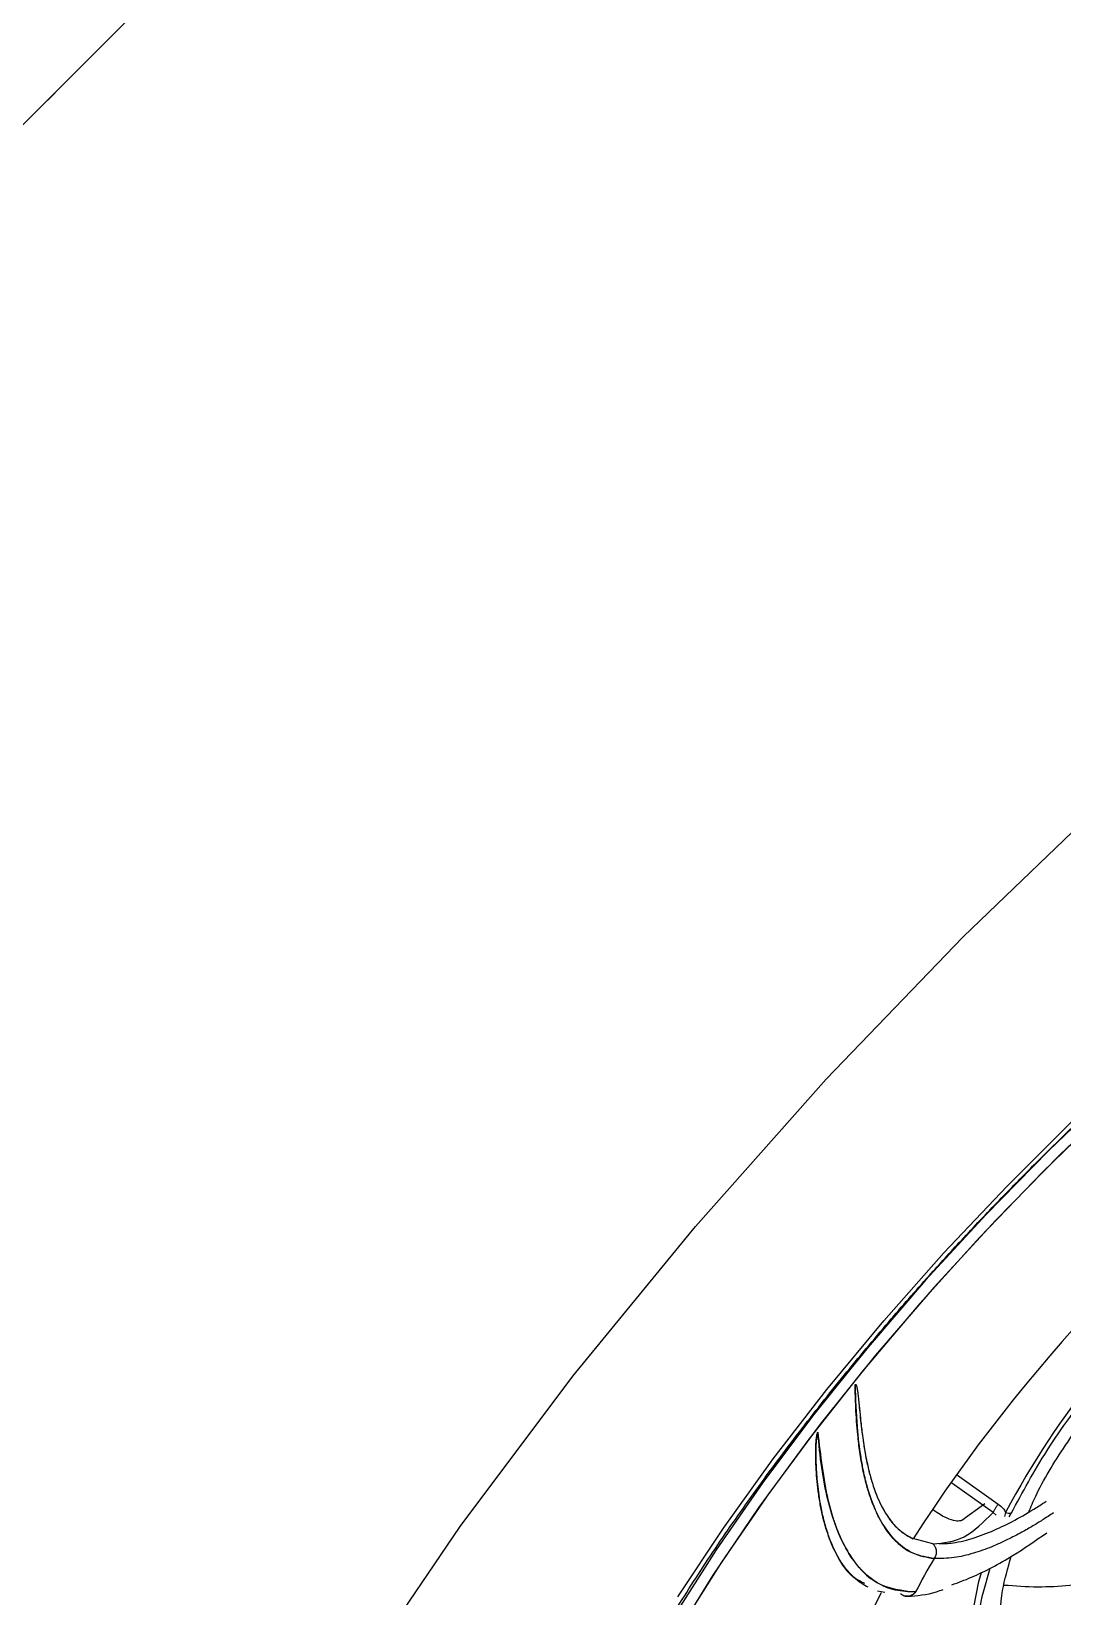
# Model space of a CAD drawing. Header units: inches. Extents: x 2 to 86, y -22 to 129.
# Drawn here: x 15.339 to 17.213, y 69.48 to 72.326 of the extents above; entities that cross this region are included whole.
import ezdxf

# ---------------------------------------------------------------- set-up
doc = ezdxf.new("R2010")
doc.units = ezdxf.units.IN
doc.header["$MEASUREMENT"] = 0
doc.layers.add('1', color=4, linetype='Continuous')
doc.layers.add('BDIM_CYAN', color=4, linetype='Continuous')

# ---------------------------------------------------------------- blocks, each defined once
blk = doc.blocks.new('2020 HS PILLOW')
at = {"layer": '1', "color": 2}
for points, knots in [([(5.8034, -0.0127), (5.5758, -0.0117), (5.1207, -0.0097), (4.4379, -0.0073), (3.7551, -0.0052), (3.0724, -0.0034), (2.3896, -0.0021), (1.7069, -0.001), (1.0241, -0.0003), (0.3414, 0), (-0.3414, 0), (-1.0241, -0.0003), (-1.7069, -0.001), (-2.3896, -0.0021), (-3.0724, -0.0034), (-3.7551, -0.0052), (-4.4379, -0.0073), (-5.1207, -0.0097), (-5.5758, -0.0117), (-5.8034, -0.0127)], [0, 0, 0, 0, 0.058824, 0.117648, 0.176472, 0.235295, 0.294119, 0.352942, 0.411765, 0.470588, 0.529412, 0.588235, 0.647058, 0.705881, 0.764705, 0.823528, 0.882352, 0.941176, 1, 1, 1, 1]), ([(5.8027, -0.0093), (4.0523, -0.005), (0.1838, 0.0045), (-3.6846, -0.0044), (-5.8027, -0.0093)], [0, 0, 0, 0, 0.452479, 1, 1, 1, 1]), ([(-5.1105, -0.9929), (-5.0125, -0.992), (-4.8162, -0.9901), (-4.5213, -0.9874), (-4.2256, -0.9849), (-3.929, -0.9826), (-3.6317, -0.9804), (-3.3335, -0.9784), (-3.0345, -0.9766), (-2.7347, -0.9749), (-2.4341, -0.9734), (-2.1327, -0.9721), (-1.8304, -0.9709), (-1.5274, -0.9699), (-1.2235, -0.9691), (-0.9188, -0.9685), (-0.6132, -0.968), (-0.3069, -0.9677), (0.0908, -0.9676), (0.5785, -0.9679), (1.1551, -0.9689), (1.7288, -0.9705), (2.2996, -0.9727), (2.8674, -0.9755), (3.4323, -0.979), (3.9943, -0.983), (4.5534, -0.9876), (4.9251, -0.9912), (5.1105, -0.9929)], [0, 0, 0, 0, 0.028776, 0.057631, 0.086566, 0.11558, 0.144673, 0.173846, 0.203098, 0.232429, 0.26184, 0.291331, 0.320902, 0.350552, 0.380282, 0.410091, 0.439981, 0.46995, 0.5, 0.556693, 0.613101, 0.669223, 0.725062, 0.780616, 0.835887, 0.890874, 0.945579, 1, 1, 1, 1]), ([(5.1101, -1.4421), (5.0128, -1.4412), (4.8181, -1.4394), (4.5261, -1.4369), (4.2341, -1.4345), (3.9421, -1.4324), (3.6501, -1.4303), (3.3581, -1.4285), (3.0661, -1.4267), (2.7741, -1.4252), (2.4821, -1.4238), (2.1901, -1.4225), (1.8981, -1.4214), (1.606, -1.4205), (1.314, -1.4197), (1.022, -1.4191), (0.73, -1.4186), (0.438, -1.4183), (0.146, -1.4182), (-0.146, -1.4182), (-0.438, -1.4183), (-0.73, -1.4186), (-1.022, -1.4191), (-1.314, -1.4197), (-1.606, -1.4205), (-1.8981, -1.4214), (-2.1901, -1.4225), (-2.4821, -1.4238), (-2.7741, -1.4252), (-3.0661, -1.4267), (-3.3581, -1.4285), (-3.6501, -1.4303), (-3.9421, -1.4324), (-4.2341, -1.4345), (-4.5261, -1.4369), (-4.8181, -1.4394), (-5.0128, -1.4412), (-5.1101, -1.4421)], [0, 0, 0, 0, 0.028576, 0.05715, 0.085725, 0.114298, 0.142871, 0.171443, 0.200015, 0.228587, 0.257158, 0.285728, 0.314298, 0.342868, 0.371438, 0.400008, 0.428577, 0.457146, 0.485715, 0.514285, 0.542854, 0.571423, 0.599992, 0.628562, 0.657132, 0.685702, 0.714272, 0.742842, 0.771413, 0.799985, 0.828557, 0.857129, 0.885702, 0.914275, 0.94285, 0.971424, 1, 1, 1, 1]), ([(-5.0772, -4.7582), (-3.4112, -4.7633), (-0.0264, -4.7735), (3.3584, -4.7634), (5.0772, -4.7582)], [0, 0, 0, 0, 0.492188, 1, 1, 1, 1])]:
    blk.add_open_spline(points, degree=3, knots=knots, dxfattribs=at)
blk = doc.blocks.new('2020 RHYTHM')
at = {"layer": 'BDIM_CYAN', "color": 3}
for p, q in [((14.6489, 68.7161), (14.7228, 68.6634)), ((14.7135, 68.6479), (14.6386, 68.7013)), ((14.6984, 68.6641), (14.6568, 68.6338)), ((14.7192, 68.6435), (14.7135, 68.6479)), ((14.7362, 68.6483), (14.7344, 68.6408)), ((14.7429, 68.6403), (14.7468, 68.6473)), ((14.6041, 68.5911), (14.5677, 68.6007)), ((14.6041, 68.5911), (14.5677, 68.6007)), ((14.5036, 68.5058), (14.5168, 68.5034))]:
    blk.add_line(p, q, dxfattribs=at)
at = {"layer": 'BDIM_CYAN', "color": 3, "flags": 128}
for points in [[(13.5599, 68.3493), (13.7454, 68.6224), (13.9501, 68.8961), (14.1727, 69.1682), (14.4104, 69.436), (14.6589, 69.6947), (14.9188, 69.9443), (15.1846, 70.1795), (15.4515, 70.3959), (15.6961, 70.5764), (15.9375, 70.7375), (16.1722, 70.8767)], [(14.1408, 68.4948), (14.2236, 68.6197), (14.314, 68.7455), (14.4113, 68.8715), (14.515, 68.9965), (14.6242, 69.1199), (14.7383, 69.2408), (14.8563, 69.3582)], [(14.9323, 69.4185), (14.8148, 69.3061), (14.7008, 69.1898), (14.591, 69.0705), (14.4864, 68.9489), (14.3875, 68.8261), (14.2953, 68.7029), (14.2102, 68.5801), (14.133, 68.4586)], [(16.6515, 70.1275), (16.6405, 70.1378), (16.5899, 70.1737), (16.5299, 70.1994), (16.4611, 70.2147), (16.3839, 70.2197), (16.2989, 70.2142), (16.2067, 70.1983), (16.1079, 70.1721), (16.0032, 70.1357), (15.8935, 70.0895), (15.7795, 70.0338), (15.662, 69.9689), (15.5418, 69.8954), (15.4199, 69.8138), (15.2971, 69.7246), (15.1744, 69.6286), (15.0525, 69.5263), (14.9323, 69.4185), (14.8148, 69.3061), (14.7008, 69.1898), (14.591, 69.0705), (14.4864, 68.949), (14.3876, 68.8261)], [(14.9551, 69.4124), (14.835, 69.298), (14.7186, 69.1795), (14.6066, 69.0578), (14.4999, 68.9339), (14.3994, 68.8085)], [(14.9207, 69.3804), (14.8032, 69.2664), (14.6894, 69.1486), (14.5802, 69.0279), (14.4763, 68.9052)], [(14.4763, 68.9052), (14.3786, 68.7815), (14.2878, 68.6575), (14.2045, 68.5343), (14.1294, 68.4127), (14.063, 68.2937), (14.0058, 68.1781), (13.9583, 68.0668), (13.9207, 67.9607), (13.8935, 67.8604), (13.8766, 67.7667), (13.8704, 67.6804), (13.8748, 67.6021), (13.8898, 67.5323), (13.9153, 67.4716), (13.9512, 67.4204), (13.997, 67.3791), (14.0526, 67.348), (14.1032, 67.3308)], [(14.3876, 68.8261), (14.2953, 68.7029), (14.2102, 68.5801), (14.133, 68.4586), (14.0642, 68.3394), (14.0043, 68.2233), (13.9536, 68.1111), (13.9127, 68.0036), (13.8817, 67.9017), (13.8609, 67.8059), (13.8505, 67.7171), (13.8505, 67.6359), (13.8609, 67.5628), (13.8816, 67.4985), (13.9126, 67.4432), (13.9425, 67.4079)], [(14.3994, 68.8085), (14.3058, 68.6828), (14.2198, 68.5577), (14.142, 68.434), (14.0732, 68.3129), (14.0137, 68.1951), (13.9641, 68.0816), (13.9247, 67.9732), (13.8959, 67.8708), (13.8778, 67.7752), (13.8705, 67.687), (13.8742, 67.607), (13.8888, 67.5357), (13.9142, 67.4737), (13.9502, 67.4215), (13.9965, 67.3795), (14.0528, 67.3479), (14.1187, 67.3271), (14.1538, 67.3209)], [(14.7615, 68.3097), (14.7317, 68.3221), (14.708, 68.341), (14.6907, 68.3661), (14.6799, 68.3973), (14.6758, 68.4341), (14.6785, 68.476), (14.6878, 68.5225), (14.6924, 68.539)], [(14.4388, 67.9002), (14.4045, 67.9419), (14.3823, 67.995), (14.3727, 68.0588), (14.3757, 68.1324), (14.3913, 68.2147), (14.4193, 68.3047), (14.4593, 68.4012), (14.5107, 68.5027)], [(14.4388, 67.9002), (14.4045, 67.9419), (14.3823, 67.995), (14.3727, 68.0588), (14.3757, 68.1324), (14.3913, 68.2147), (14.4193, 68.3047), (14.4593, 68.4012), (14.5107, 68.5027)]]:
    blk.add_lwpolyline(points, dxfattribs=at)
at = {"layer": 'BDIM_CYAN', "color": 3}
for centre, radius, start, end in [((17.1279, 66.9483), 3.0465, 126.3435, 147.1651), ((16.1757, 67.8831), 1.6301, 130.847, 152.008), ((14.7427, 68.6605), 0.0138, 242.1102, 287.3775), ((16.0492, 67.725), 1.6693, 149.809, 152.1948)]:
    blk.add_arc(centre, radius, start, end, dxfattribs=at)
for points, knots in [([(14.4265, 74.7779), (13.999, 74.3516), (13.5717, 73.9252), (12.7172, 73.0721), (12.2901, 72.6455), (11.0091, 71.3651), (10.1557, 70.511), (9.3027, 69.6565)], [0, 0, 0, 0, 0.25, 0.25, 0.5, 0.5, 1, 1, 1, 1]), ([(14.7853, 69.2774), (14.824, 69.3155), (14.878, 69.3688), (14.9594, 69.4445), (15.0288, 69.5071), (15.1123, 69.579), (15.2002, 69.6514), (15.2922, 69.7235), (15.3868, 69.7935), (15.4827, 69.8604), (15.579, 69.9234), (15.6747, 69.9816), (15.7691, 70.0346), (15.8615, 70.082), (15.9512, 70.1234), (16.0377, 70.1585), (16.1204, 70.1873), (16.1989, 70.2096), (16.2727, 70.2256), (16.3418, 70.2351), (16.4057, 70.2385), (16.4644, 70.2356), (16.518, 70.2267), (16.5664, 70.2113), (16.6081, 70.1912), (16.6302, 70.1729), (16.6405, 70.1643)], [0, 0, 0, 0, 0.053883, 0.075284, 0.110776, 0.147412, 0.186499, 0.227051, 0.268659, 0.310995, 0.353822, 0.396959, 0.440269, 0.48364, 0.526986, 0.570235, 0.613337, 0.656258, 0.698995, 0.74158, 0.784108, 0.82675, 0.869828, 0.913894, 0.959841, 1, 1, 1, 1]), ([(13.9116, 67.4128), (13.9028, 67.4222), (13.8828, 67.4439), (13.8606, 67.4866), (13.843, 67.5387), (13.8331, 67.5973), (13.8304, 67.6621), (13.835, 67.7331), (13.8471, 67.81), (13.8668, 67.8925), (13.894, 67.9802), (13.9288, 68.0725), (13.9709, 68.1689), (14.0202, 68.2688), (14.0764, 68.3714), (14.1391, 68.4762), (14.2078, 68.5822), (14.2818, 68.6885), (14.3602, 68.7938), (14.4409, 68.8961), (14.52, 68.9908), (14.5914, 69.0724), (14.6587, 69.1461), (14.7214, 69.2126), (14.7652, 69.2569), (14.7853, 69.2774)], [0, 0, 0, 0, 0.038561, 0.088015, 0.13573, 0.18242, 0.228652, 0.27476, 0.320894, 0.367138, 0.413526, 0.460053, 0.506696, 0.553417, 0.600171, 0.646896, 0.693507, 0.73987, 0.785742, 0.830603, 0.873031, 0.909914, 0.938635, 0.971778, 1, 1, 1, 1]), ([(14.7468, 68.6473), (14.7671, 68.6848), (14.8081, 68.7609), (14.8968, 68.882), (14.9978, 68.9992), (15.0724, 69.0689), (15.1081, 69.1022)], [0, 0, 0, 0, 0.250583, 0.507547, 0.76451, 1, 1, 1, 1]), ([(14.4629, 68.8804), (14.463, 68.8804), (14.463, 68.8805), (14.4631, 68.8806), (14.4633, 68.8807), (14.4634, 68.8808), (14.4635, 68.8808), (14.4637, 68.8808), (14.464, 68.8808), (14.4644, 68.8804), (14.4656, 68.8783), (14.466, 68.8757), (14.4664, 68.8735)], [0, 0, 0, 0, 0.010132, 0.01917, 0.02757, 0.035893, 0.044715, 0.054524, 0.07838, 0.147751, 0.249706, 1, 1, 1, 1]), ([(14.4629, 68.8803), (14.463, 68.8804), (14.4631, 68.8806), (14.4633, 68.8807), (14.4634, 68.8807), (14.4635, 68.8808), (14.4637, 68.8808), (14.464, 68.8808), (14.4643, 68.8804), (14.4656, 68.8784), (14.4665, 68.8733), (14.4677, 68.8652), (14.4689, 68.8549), (14.4704, 68.8393), (14.4726, 68.8177), (14.4758, 68.7894), (14.4791, 68.7672), (14.482, 68.7509), (14.484, 68.741), (14.4866, 68.7289), (14.4898, 68.7161), (14.4932, 68.7042), (14.4964, 68.6942), (14.5038, 68.6734), (14.5172, 68.6458), (14.54, 68.6165), (14.5586, 68.6057), (14.5681, 68.6002)], [0, 0, 0, 0, 0.000419, 0.000604, 0.000786, 0.000979, 0.001192, 0.001709, 0.00321, 0.005417, 0.021695, 0.040705, 0.065609, 0.096361, 0.15437, 0.225006, 0.313663, 0.33401, 0.362605, 0.399357, 0.442167, 0.481041, 0.514717, 0.543262, 0.699246, 0.84705, 1, 1, 1, 1]), ([(14.4629, 68.8804), (14.4637, 68.8542), (14.4651, 68.8072), (14.4707, 68.7619), (14.4749, 68.7373), (14.4769, 68.7271), (14.4788, 68.7179), (14.4807, 68.7097), (14.4825, 68.7025), (14.4894, 68.6772), (14.504, 68.6383), (14.5321, 68.5977), (14.5661, 68.5715), (14.593, 68.5668), (14.6063, 68.5644)], [0, 0, 0, 0, 0.1437101, 0.258982, 0.2844726, 0.308009, 0.3295908, 0.3492179, 0.3668897, 0.3826057, 0.540573, 0.6961391, 0.8492892, 1, 1, 1, 1]), ([(14.6063, 68.5644), (14.5938, 68.5665), (14.5688, 68.5707), (14.5435, 68.5888), (14.5267, 68.6069), (14.5165, 68.6208), (14.5068, 68.637), (14.498, 68.6557), (14.4901, 68.6764), (14.483, 68.6999), (14.4766, 68.7268), (14.4714, 68.757), (14.4669, 68.7944), (14.4639, 68.8348), (14.4632, 68.8665), (14.4629, 68.8803)], [0, 0, 0, 0, 0.140841, 0.282354, 0.336179, 0.391545, 0.448504, 0.507112, 0.567425, 0.625585, 0.69059, 0.762661, 0.827563, 0.924957, 1, 1, 1, 1]), ([(14.7784, 68.649), (14.7824, 68.6585), (14.7984, 68.6965), (14.8421, 68.7686), (14.8876, 68.8306), (14.9097, 68.8607)], [0, 0, 0, 0, 0.145054, 0.584958, 1, 1, 1, 1]), ([(14.47, 68.8439), (14.47, 68.8438), (14.4706, 68.8377), (14.4719, 68.8248), (14.474, 68.8045), (14.4768, 68.7825), (14.48, 68.7619), (14.4835, 68.7427), (14.4875, 68.7247), (14.4927, 68.7054), (14.5015, 68.6789), (14.5117, 68.6569), (14.5268, 68.6332), (14.5432, 68.6141), (14.56, 68.6047), (14.5681, 68.6002)], [0, 0, 0, 0, 0.000214, 0.049116, 0.105408, 0.168904, 0.239394, 0.290442, 0.34983, 0.417341, 0.492731, 0.648853, 0.702954, 0.856771, 1, 1, 1, 1]), ([(14.4866, 68.5122), (14.4826, 68.5143), (14.4732, 68.5192), (14.46, 68.5302), (14.4465, 68.5447), (14.4344, 68.5621), (14.4244, 68.5808), (14.4163, 68.6001), (14.4098, 68.6192), (14.4041, 68.64), (14.3994, 68.6625), (14.3958, 68.6859), (14.3933, 68.7089), (14.3919, 68.73), (14.3912, 68.7532), (14.3914, 68.7727), (14.393, 68.7874), (14.394, 68.7917), (14.3945, 68.7932), (14.3948, 68.7937), (14.3949, 68.794), (14.395, 68.7941)], [0, 0, 0, 0, 0.061115, 0.144725, 0.227842, 0.312341, 0.398285, 0.464774, 0.531739, 0.599198, 0.667166, 0.736917, 0.799106, 0.853539, 0.900045, 0.971978, 0.99142, 0.997017, 0.998814, 0.999478, 1, 1, 1, 1]), ([(14.395, 68.7941), (14.395, 68.794), (14.3948, 68.7938), (14.3944, 68.793), (14.394, 68.7917), (14.393, 68.7876), (14.3925, 68.7822), (14.3919, 68.7753), (14.3916, 68.7686), (14.3914, 68.7608), (14.3914, 68.7505), (14.3916, 68.7374), (14.3924, 68.7213), (14.3939, 68.7034), (14.3961, 68.684), (14.3988, 68.6665), (14.4018, 68.6511), (14.4048, 68.6379), (14.4083, 68.6246), (14.4124, 68.6113), (14.4172, 68.598), (14.4303, 68.567), (14.4487, 68.5346), (14.4729, 68.5232), (14.4801, 68.5198)], [0, 0, 0, 0, 0.000519, 0.001173, 0.004053, 0.008393, 0.027323, 0.040846, 0.057085, 0.076047, 0.097736, 0.134113, 0.176712, 0.225541, 0.280608, 0.341919, 0.382106, 0.424569, 0.469311, 0.516331, 0.56563, 0.61721, 0.886194, 1, 1, 1, 1]), ([(14.395, 68.7941), (14.4, 68.7513), (14.4098, 68.6657), (14.446, 68.5732), (14.4992, 68.5121), (14.5481, 68.5064), (14.5726, 68.5036)], [0, 0, 0, 0, 0.250185, 0.500172, 0.750054, 1, 1, 1, 1]), ([(14.5726, 68.5036), (14.5601, 68.504), (14.5351, 68.5048), (14.5022, 68.5191), (14.4729, 68.5429), (14.4482, 68.5765), (14.4281, 68.6195), (14.4127, 68.6705), (14.4014, 68.7283), (14.3972, 68.7721), (14.395, 68.7941)], [0, 0, 0, 0, 0.124974, 0.249925, 0.3714, 0.499828, 0.624811, 0.74983, 0.874891, 1, 1, 1, 1]), ([(14.6148, 68.5917), (14.6233, 68.5917), (14.6435, 68.5919), (14.6793, 68.6014), (14.7188, 68.6166), (14.7579, 68.6365), (14.7879, 68.6537), (14.8057, 68.6658), (14.8099, 68.6686)], [0, 0, 0, 0, 0.159633, 0.381992, 0.582371, 0.76299, 0.944354, 1, 1, 1, 1]), ([(14.7228, 68.6634), (14.7223, 68.6627), (14.7214, 68.6615), (14.7199, 68.6593), (14.7184, 68.657), (14.7171, 68.6549), (14.7159, 68.6528), (14.7148, 68.6509), (14.714, 68.6491), (14.7137, 68.6483), (14.7135, 68.6479)], [0, 0, 0, 0, 0.131136, 0.260274, 0.38408, 0.500001, 0.615922, 0.739727, 0.868865, 1, 1, 1, 1]), ([(14.7228, 68.6634), (14.7259, 68.661), (14.7317, 68.6567), (14.7348, 68.6509), (14.7362, 68.6483)], [0, 0, 0, 0, 0.5398671, 1, 1, 1, 1]), ([(14.6041, 68.5911), (14.6233, 68.5928), (14.6614, 68.5959), (14.6962, 68.6307), (14.7135, 68.6479)], [0, 0, 0, 0, 0.503992, 1, 1, 1, 1]), ([(14.6568, 68.6338), (14.6541, 68.633), (14.6487, 68.6313), (14.6345, 68.6352), (14.6192, 68.6425), (14.609, 68.6497), (14.6047, 68.6527)], [0, 0, 0, 0, 0.269483, 0.538921, 0.808054, 1, 1, 1, 1]), ([(14.8232, 68.6475), (14.8166, 68.6431), (14.804, 68.6347), (14.785, 68.6231), (14.7636, 68.6108), (14.7385, 68.5978), (14.7088, 68.5844), (14.676, 68.5728), (14.6402, 68.5644), (14.6181, 68.5644), (14.6063, 68.5644)], [0, 0, 0, 0, 0.077905, 0.150178, 0.233656, 0.344485, 0.470875, 0.625514, 0.799986, 1, 1, 1, 1]), ([(14.6387, 68.5167), (14.6503, 68.5209), (14.6737, 68.5294), (14.7111, 68.5477), (14.7563, 68.5731), (14.7906, 68.5969), (14.8112, 68.6113)], [0, 0, 0, 0, 0.222525, 0.444625, 0.665233, 1, 1, 1, 1]), ([(14.6041, 68.5911), (14.6056, 68.5894), (14.6088, 68.5857), (14.6107, 68.5783), (14.61, 68.5707), (14.6075, 68.5665), (14.6063, 68.5644)], [0, 0, 0, 0, 0.240996, 0.5, 0.759004, 1, 1, 1, 1]), ([(14.6041, 68.5911), (14.6056, 68.5894), (14.6088, 68.5857), (14.6107, 68.5783), (14.61, 68.5707), (14.6075, 68.5665), (14.6063, 68.5644)], [0, 0, 0, 0, 0.2409613, 0.4999512, 0.7589682, 1, 1, 1, 1]), ([(14.7079, 68.5466), (14.7008, 68.5232), (14.6837, 68.4664), (14.6876, 68.3967), (14.7139, 68.3387), (14.7526, 68.3219), (14.7717, 68.3136)], [0, 0, 0, 0, 0.1908223, 0.4627992, 0.7347761, 1, 1, 1, 1]), ([(14.7394, 68.4189), (14.7362, 68.4253), (14.7254, 68.4478), (14.7264, 68.4981), (14.7404, 68.5471), (14.7465, 68.5683)], [0, 0, 0, 0, 0.187016, 0.64779, 1, 1, 1, 1]), ([(14.7333, 68.5163), (14.7538, 68.5148), (14.8129, 68.5104), (14.8725, 68.5178), (14.9115, 68.5225)], [0, 0, 0, 0, 0.3457909, 1, 1, 1, 1]), ([(14.5454, 68.5007), (14.5474, 68.4992), (14.5505, 68.4969), (14.5556, 68.4958), (14.5596, 68.4957), (14.5636, 68.4967), (14.5683, 68.4988), (14.5709, 68.5017), (14.5726, 68.5036)], [0, 0, 0, 0, 0.238394, 0.367676, 0.499999, 0.632322, 0.761604, 1, 1, 1, 1]), ([(14.5726, 68.5036), (14.5709, 68.5018), (14.5684, 68.4989), (14.5637, 68.4967), (14.5598, 68.4957), (14.5558, 68.4959), (14.5527, 68.4962), (14.5513, 68.4971), (14.5511, 68.4972)], [0, 0, 0, 0, 0.299729, 0.463226, 0.631361, 0.800322, 0.966188, 1, 1, 1, 1]), ([(14.5586, 68.4958), (14.5753, 68.497), (14.5954, 68.4985), (14.6188, 68.5067), (14.6227, 68.5081)], [0, 0, 0, 0, 0.830981, 1, 1, 1, 1])]:
    blk.add_open_spline(points, degree=3, knots=knots, dxfattribs=at)
at = {"layer": '1', "color": 3, "xscale": -0.9999999999999998, "rotation": 225}
blk.add_blockref('2020 HS PILLOW', (12.9264, 71.146), dxfattribs=at)

msp = doc.modelspace()

# ---------------------------------------------------------------- block references
msp.add_blockref('2020 RHYTHM', (2.3733, 0.9854))

doc.saveas('drawing.dxf')
